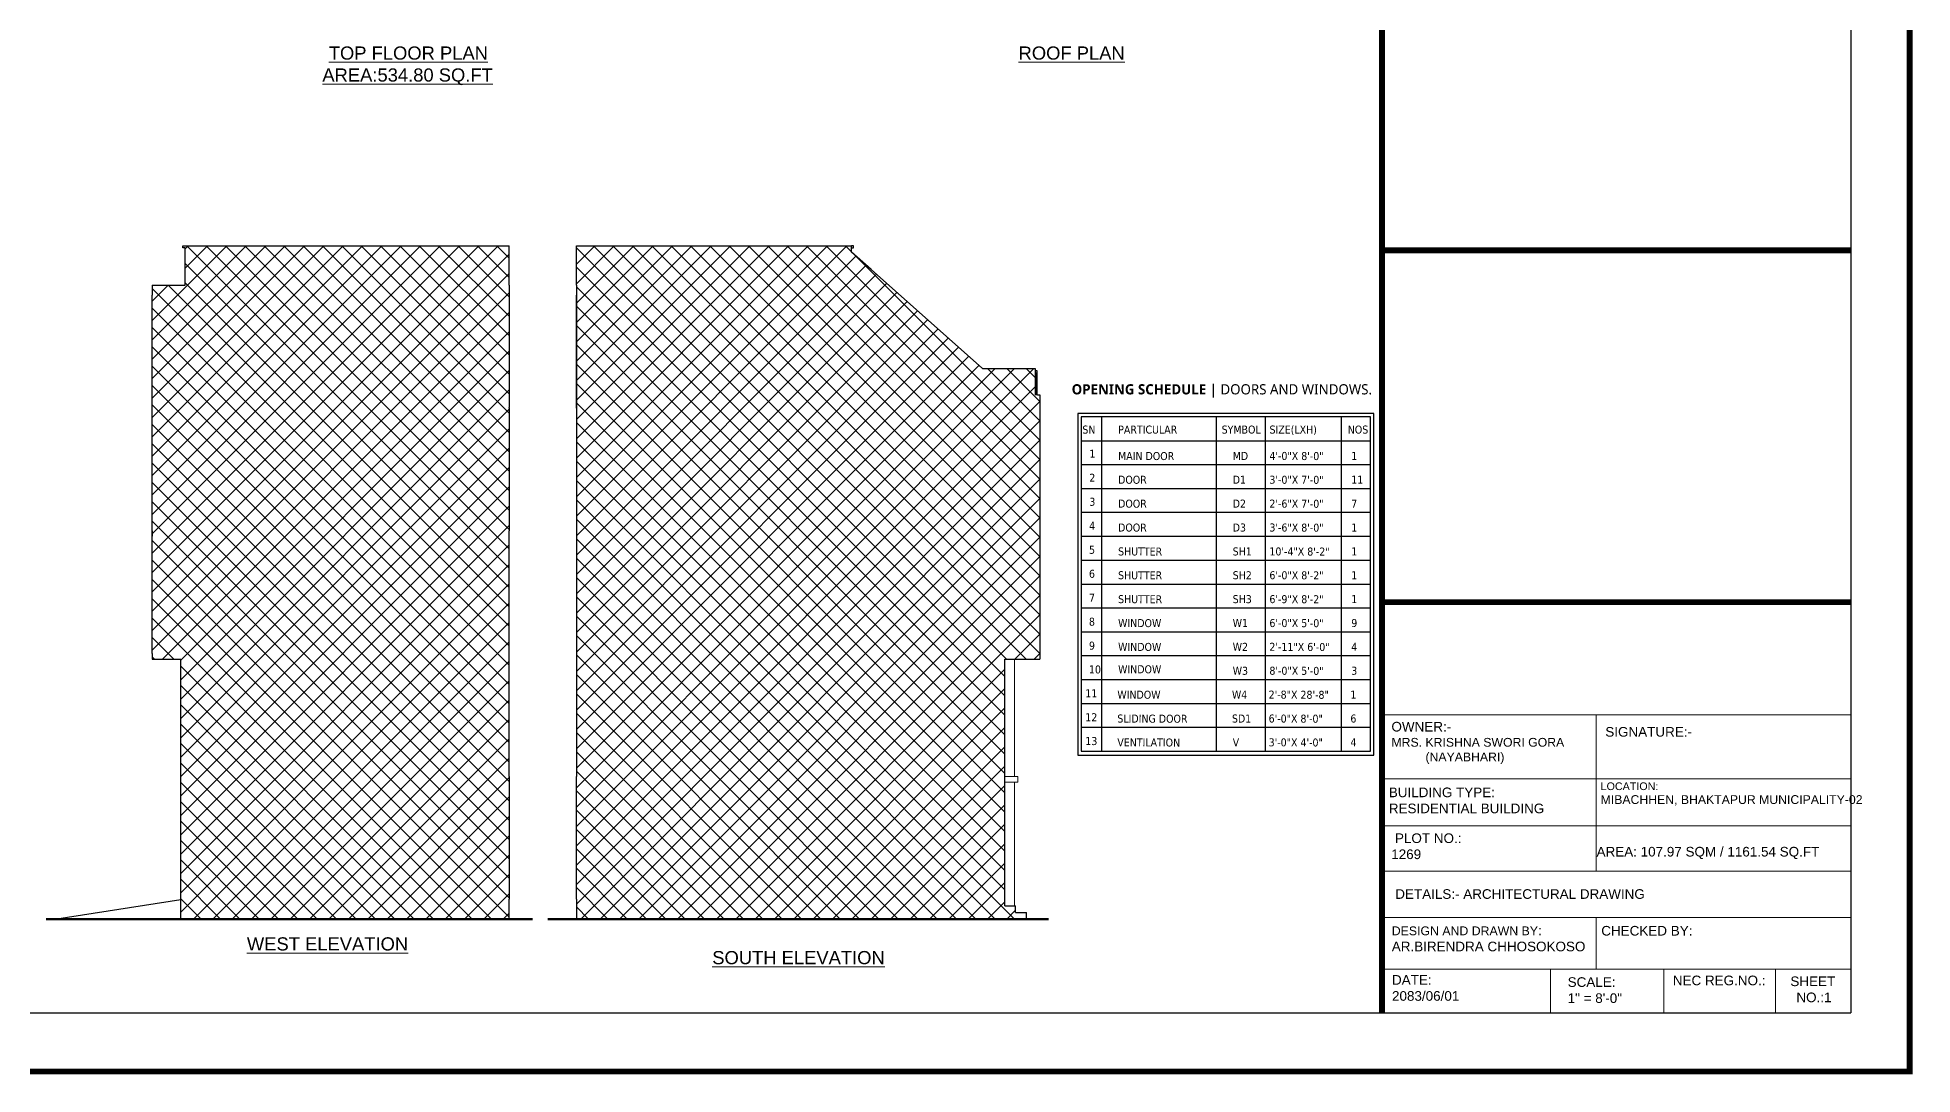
# Model space of a CAD drawing. Header units: inches. Extents: x 5914 to 162157, y -20538 to 282354.
# Drawn here: x 154560 to 156272, y -16170 to -15224 of the extents above; entities that cross this region are included whole.
import ezdxf

# ---------------------------------------------------------------- set-up
doc = ezdxf.new("R2010")
doc.units = ezdxf.units.IN
doc.header["$MEASUREMENT"] = 0
for name, color, linetype, lineweight in [('ele 2', 30, 'Continuous', 30), ('ELE1 RA', 1, 'Continuous', 30), ('ELE2 RA', 130, 'Continuous', 20), ('HATCH RA', 8, 'Continuous', 5), ('Outline', 4, 'Continuous', 9), ('Text', 7, 'Continuous', 18), ('TEXTLAYER', 7, 'Continuous', 18)]:
    doc.layers.add(name, color=color, linetype=linetype, lineweight=lineweight)
doc.styles.add('S-111', font='tahoma.ttf', dxfattribs={"height": 10})
doc.styles.get("Standard").update_dxf_attribs({"font": 'arial.ttf'})

# ---------------------------------------------------------------- blocks, each defined once
blk = doc.blocks.new('JD')
at = {"layer": 'TEXTLAYER', "ltscale": 5, "insert": (151176, -15118.1), "char_height": 12, "width": 394.928, "attachment_point": 1, "rotation": 0.0057}
blk.add_mtext('\\pi125.68905;{\\LTOP FLOOR PLAN \\P\\pi119.8323;AREA:534.80 SQ.FT}', dxfattribs=at)
blk = doc.blocks.new('DGDG')
at = {"layer": 'HATCH RA', "transparency": 33554687}
h = blk.add_hatch(dxfattribs=at)
h.set_pattern_fill('ANSI37', color=256, scale=100)
h.paths.add_polyline_path([(159783.9, -15628), (159783.9, -15521), (159783.9, -15516), (159783.9, -15480), (159488.3, -15480), (159488.3, -15516), (159458.3, -15516), (159458.3, -15525), (159458.3, -15840), (159458.3, -15857), (159484.3, -15857), (159484.3, -16094), (159783.9, -16094), (159783.9, -16076), (159783.9, -15964), (159783.9, -15852), (159783.9, -15740)])
at = {"layer": 'ELE1 RA'}
for p, q in [((159486.3, -15482), (159486.3, -15480)), ((159486.3, -15480), (159783.9, -15480)), ((159488.3, -15482), (159486.3, -15482)), ((159488.3, -15516), (159488.3, -15482)), ((159783.9, -15516), (159783.9, -15480)), ((159458.3, -15516), (159488.3, -15516)), ((159458.3, -15516), (159458.3, -15525)), ((159458.3, -15516), (159488.3, -15516)), ((159783.9, -15516), (159783.9, -15521)), ((159783.9, -15521), (159783.9, -15627.4)), ((159458.3, -15840), (159458.3, -15525)), ((159783.9, -15628), (159783.9, -15627.4)), ((159783.9, -15628), (159783.9, -15740)), ((159458.3, -15740), (159458.3, -15728)), ((159458.3, -15740), (159458.3, -15745)), ((159783.9, -15852), (159783.9, -15740)), ((159458.3, -15852), (159458.3, -15840)), ((159458.3, -15852), (159458.3, -15857)), ((159458.3, -15857), (159484.3, -15857)), ((159484.3, -16094), (159484.3, -15857)), ((159783.9, -15964), (159783.9, -15852)), ((159783.9, -15964), (159783.9, -16076)), ((159484.3, -16076.6), (159371.1, -16094)), ((159783.9, -16094), (159783.9, -16076))]:
    blk.add_line(p, q, dxfattribs=at)
at = {"layer": 'ELE1 RA', "lineweight": 50}
blk.add_line((159805.2, -16094), (159361.4, -16094), dxfattribs=at)
at = {"layer": 'TEXTLAYER', "ltscale": 5, "insert": (159420, -16110.7), "char_height": 12, "width": 394.928, "attachment_point": 1, "rotation": 0.0057}
blk.add_mtext('\\pi124.66586;{\\LWEST ELEVATION}', dxfattribs=at)
blk = doc.blocks.new('GDG')
at = {"layer": 'HATCH RA', "transparency": 33554687}
h = blk.add_hatch(dxfattribs=at)
h.set_pattern_fill('ANSI37', color=256, scale=100)
h.paths.add_polyline_path([(157205.5, -15603.5), (157203.5, -15603.5), (157201.7, -15603.5), (157201.2, -15603.5), (157201.2, -15583.5), (157201.2, -15581.5), (157201.2, -15579.5), (157169.5, -15579.5), (157153.1, -15579.5), (157051.6, -15489.3), (157033.6, -15473.3), (157033.6, -15469.5), (157033.6, -15467.5), (156782.6, -15467.5), (156782.6, -15503.5), (156782.6, -15614.6), (156782.6, -15844.5), (156782.6, -15951.5), (156782.6, -16063.5), (156782.6, -16081.5), (157193.5, -16081.5), (157193.5, -16075.5), (157183.5, -16075.5), (157183.5, -16069.5), (157182.5, -16069.5), (157173.5, -16069.5), (157173.5, -16069.5), (157173.5, -16063.5), (157173.5, -15844.5), (157203.5, -15844.5), (157205.5, -15844.5)])
blk.add_line((157182.5, -16069.5), (157183.5, -16069.5))
at = {"layer": 'ELE1 RA'}
for p, q in [((156782.6, -15503.5), (156782.6, -15467.5)), ((156782.6, -15467.5), (157033.6, -15467.5)), ((157035.6, -15467.5), (157033.6, -15467.5)), ((157033.6, -15469.5), (157033.6, -15467.5)), ((157033.6, -15469.5), (157035.6, -15469.5)), ((157033.6, -15473.3), (157033.6, -15469.5)), ((157035.6, -15469.5), (157035.6, -15467.5)), ((157051.6, -15489.3), (157033.6, -15473.3)), ((156782.6, -15503.5), (156782.6, -15512.5)), ((156782.6, -15503.5), (156782.6, -15614.6)), ((157153.1, -15579.5), (157051.6, -15489.3)), ((156782.6, -15614.9), (156782.6, -15512.5)), ((157153.1, -15579.5), (157169.5, -15579.5)), ((157169.5, -15579.5), (157201.2, -15579.5)), ((157201.2, -15579.5), (157201.2, -15581.5)), ((157201.2, -15581.5), (157201.2, -15583.5)), ((157203.2, -15581.5), (157201.2, -15581.5)), ((157201.2, -15583.5), (157201.7, -15583.5)), ((157201.2, -15583.5), (157201.2, -15603.5)), ((157201.7, -15583.5), (157201.7, -15603.5)), ((157201.7, -15583.5), (157202.7, -15583.5)), ((157202.7, -15583.5), (157203.2, -15583.5)), ((157202.7, -15583.5), (157202.7, -15603.5)), ((157203.2, -15583.5), (157203.2, -15581.5)), ((157201.7, -15603.5), (157201.2, -15603.5)), ((157202.7, -15603.5), (157201.7, -15603.5)), ((157203.5, -15603.5), (157202.7, -15603.5)), ((157203.5, -15603.5), (157205.5, -15603.5)), ((157205.5, -15603.5), (157205.5, -15844.5)), ((156782.6, -15614.6), (156782.6, -15844.5)), ((156782.6, -15615.5), (156782.6, -15614.9)), ((156782.6, -15615.5), (156782.6, -15727.5)), ((156782.6, -15727.5), (156782.6, -15839.5)), ((156782.6, -15839.5), (156782.6, -15951.5)), ((157173.5, -15844.5), (157203.5, -15844.5)), ((157173.5, -16063.5), (157173.5, -15844.5)), ((157182.5, -15844.5), (157182.5, -15844.5)), ((157203.5, -15844.5), (157205.5, -15844.5)), ((157173.5, -15951.5), (157173.5, -15924.5)), ((156782.6, -16063.5), (156782.6, -15951.5)), ((156782.5, -16063.5), (156782.6, -16063.5)), ((156782.6, -16063.5), (156782.6, -16081.5)), ((157173.5, -16069.5), (157173.5, -16063.5)), ((157173.5, -16069.5), (157173.5, -16063.5)), ((157173.5, -16063.5), (157173.5, -16063.5)), ((157100.5, -16081.5), (157100.5, -16081.5)), ((157173.5, -16069.5), (157173.5, -16069.5)), ((157173.5, -16069.5), (157183.5, -16069.5)), ((157183.5, -16075.5), (157183.5, -16069.5)), ((157183.5, -16075.5), (157193.5, -16075.5)), ((157193.5, -16081.5), (157193.5, -16075.5))]:
    blk.add_line(p, q, dxfattribs=at)
at = {"layer": 'ELE1 RA', "lineweight": 50}
blk.add_line((157213.6, -16081.5), (156756.4, -16081.5), dxfattribs=at)
at = {"layer": 'ELE2 RA'}
for p, q in [((157182.5, -15951.5), (157182.5, -15844.5)), ((157182.5, -15844.5), (157182.5, -15951.5)), ((157173.5, -15951.5), (157182.5, -15951.5)), ((157173.5, -15956.8), (157185.5, -15956.8)), ((157182.5, -15951.5), (157185.5, -15951.5)), ((157182.5, -15951.5), (157182.5, -15951.5)), ((157182.5, -16069.5), (157182.5, -15956.8)), ((157185.5, -15951.5), (157185.5, -15956.8)), ((157185.5, -15956.8), (157185.5, -15951.5)), ((157185.5, -15951.5), (157185.5, -15951.5)), ((157185.5, -15956.8), (157185.5, -15956.8))]:
    blk.add_line(p, q, dxfattribs=at)
at = {"layer": 'TEXTLAYER', "ltscale": 5, "insert": (156786.8, -16110.7), "char_height": 12, "width": 394.928, "attachment_point": 1, "rotation": 0.0057}
blk.add_mtext('\\pi119.81592;{\\LSOUTH ELEVATION}', dxfattribs=at)

msp = doc.modelspace()

# ---------------------------------------------------------------- linework, layer by layer
at = {"layer": 'ele 2'}
for p, q in [((155531.5, -15570.4), (155531.5, -15875.2)), ((155636.1, -15570.4), (155636.1, -15875.2)), ((155680.9, -15570.4), (155680.9, -15875.2)), ((155750.2, -15570.4), (155750.2, -15875.2)), ((155512.9, -15592.1), (155776.9, -15592.1)), ((155512.9, -15613.9), (155776.9, -15613.9)), ((155512.9, -15635.7), (155776.9, -15635.7)), ((155512.9, -15657.4), (155776.9, -15657.4)), ((155512.9, -15679.2), (155776.9, -15679.2)), ((155512.9, -15701), (155776.9, -15701)), ((155512.9, -15722.8), (155776.9, -15722.8)), ((155512.9, -15744.5), (155776.9, -15744.5)), ((155512.9, -15766.3), (155776.9, -15766.3)), ((155512.9, -15788.1), (155776.9, -15788.1)), ((155512.9, -15809.8), (155776.9, -15809.8)), ((155512.9, -15831.6), (155776.9, -15831.6)), ((155512.9, -15853.4), (155776.9, -15853.4)), ((155512.9, -15875.2), (155776.9, -15875.2)), ((155512.9, -15875.2), (155776.9, -15875.2))]:
    msp.add_line(p, q, dxfattribs=at)
for points in [[(155780, -15878.9), (155780, -15567.2), (155509.8, -15567.2), (155509.8, -15878.9)], [(155776.9, -15875.2), (155776.9, -15570.4), (155512.9, -15570.4), (155512.9, -15875.2)]]:
    msp.add_lwpolyline(points, close=True, dxfattribs=at)
at = {"layer": 'Outline', "lineweight": 30}
for p in [(156215.5, -14080.4), (153218.8, -16113.9)]:
    msp.add_line(p, (156215.5, -16113.9), dxfattribs=at)
at = {"layer": 'Outline'}
for p, q in [((155787.4, -15842.1), (156215.5, -15842.1)), ((155982.8, -15984.6), (155982.8, -15842.1)), ((155787.4, -15900.3), (156215.5, -15900.3)), ((156215.5, -15943.3), (155787.4, -15943.3)), ((155787.4, -15984.6), (156215.5, -15984.6)), ((155787.4, -16026.8), (156215.5, -16026.8)), ((155787.4, -16026.8), (156215.5, -16026.8)), ((155982.8, -16074.1), (155982.8, -16026.8)), ((155787.4, -16074.1), (156215.5, -16074.1)), ((155941.4, -16113.9), (155941.4, -16074.1)), ((156044.6, -16113.9), (156044.6, -16074.1)), ((156146.5, -16074.1), (156146.5, -16113.9))]:
    msp.add_line(p, q, dxfattribs=at)
at = {"layer": 'Outline', "const_width": 5.35}
msp.add_lwpolyline([(153058.3, -16167.4), (153058.3, -14026.9), (156269, -14026.9), (156269, -16167.4)], close=True, dxfattribs=at)
for points in [[(155787.4, -14080.4), (155787.4, -15739.3)], [(155787.4, -15418.5), (156215.5, -15418.5)], [(156215.5, -15739.3), (155787.4, -15739.3), (155787.4, -16113.9)], [(156215.5, -15739.3), (155787.4, -15739.3), (155787.4, -16113.9)]]:
    msp.add_lwpolyline(points, dxfattribs=at)

# ---------------------------------------------------------------- block references
at = {"layer": 'HATCH RA'}
for name, p in [('JD', (3524.5, -114.5)), ('DGDG', (-4793.2, 65.7)), ('GDG', (-1730.4, 53.2))]:
    msp.add_blockref(name, p, dxfattribs=at)

# ---------------------------------------------------------------- texts
at = {"layer": 'Outline', "attachment_point": 1}
for s, insert, char_height, width in [('OWNER:- \\P{\\H0.9104x;MRS. KRISHNA SWORI GORA\\P          (NAYABHARI)}', (155796.1, -15848.5), 8.787, 172.973), ('{\\fArial|b0|i0|c0|p34;SIGNATURE:-}', (155991.3, -15853.2), 8.787, 172.973), ('BUILDING TYPE:\\PRESIDENTIAL BUILDING', (155793.7, -15908.4), 8.787, 154.013), ('{\\H0.7966x;LOCATION:} \\P{\\H0.9104x;MIBACHHEN, BHAKTAPUR MUNICIPALITY-02}', (155987, -15903.7), 8.787, 228.553), (' PLOT NO.: \\P1269', (155795.9, -15950.2), 8.787, 136.716), ('AREA: 107.97 SQM / 1161.54 SQ.FT', (155983.3, -15962.5), 8.787, 334.991), ('\\pl52.59003;DETAILS:- ARCHITECTURAL DRAWING', (155747, -16001.1), 8.787, 334.991), ('CHECKED BY:', (155987.6, -16034.6), 8.787, 242.196), ('{\\H0.9144x;DESIGN AND DRAWN BY\\H1.094x;: \\PAR.BIRENDRA CHHOSOKOSO}', (155796.4, -16034.3), 8.787, 220.506), ('DATE: \\P2083/06/01', (155796.6, -16079.4), 8.79, 127.862), ('  SCALE:\\P  1" = 8\'-0"', (155950.1, -16081.4), 8.787, 511.934), (' NEC REG.NO.:\\P    \\P       ', (156049.5, -16079.9), 8.787, 90.692), ('\\pi31.51998;SHEET \\P\\pi36.98;NO.:1\\P\\pi0;      ', (156128.7, -16080.7), 8.787, 90.692)]:
    msp.add_mtext(s, dxfattribs=dict(at, insert=insert, char_height=char_height, width=width))
at = {"layer": 'Text', "ltscale": 0.5, "style": 'S-111'}
for s, p in [('SN', (155514, -15585.6)), ('SYMBOL', (155641.1, -15585.6)), ('SIZE(LXH)', (155684.8, -15585.6)), ('NOS', (155756.2, -15585.6))]:
    msp.add_text(s, height=7.3, dxfattribs=at).set_placement(p)
at = {"layer": 'Text', "ltscale": 0.75, "style": 'S-111'}
msp.add_text('PARTICULAR', height=7.3, dxfattribs=at).set_placement((155546.7, -15585.6))
for s, height, p in [('1', 7.3, (155520.4, -15607.6)), ('MAIN DOOR', 7.3, (155546.6, -15609.6)), ('MD', 7.3, (155651.2, -15609.6)), ('4\'-0"X 8\'-0"', 7.303, (155684.7, -15609.6)), ('1', 7.3, (155759.4, -15609.6)), ('2', 7.3, (155520.3, -15629.5)), ('DOOR', 7.3, (155546.6, -15631.3)), ('D1', 7.3, (155651.2, -15631.3)), ('3\'-0"X 7\'-0"', 7.303, (155684.7, -15631.3)), ('11', 7.3, (155759.4, -15631.3)), ('3', 7.3, (155520.3, -15651.4)), ('DOOR', 7.3, (155546.6, -15653.1)), ('D2', 7.3, (155651.2, -15653.1)), ('2\'-6"X 7\'-0"', 7.303, (155684.7, -15653.1)), ('7', 7.3, (155759.4, -15653.1)), ('4', 7.3, (155520.2, -15673.3)), ('DOOR', 7.3, (155546.6, -15674.9)), ('D3', 7.3, (155651.2, -15674.9)), ('3\'-6"X 8\'-0"', 7.303, (155684.7, -15674.9)), ('1', 7.3, (155759.4, -15674.9)), ('5', 7.3, (155520.1, -15695.2)), ('SHUTTER', 7.3, (155546.6, -15696.7)), ('SH1', 7.3, (155651.2, -15696.7)), ('10\'-4"X 8\'-2"', 7.303, (155684.7, -15696.7)), ('1', 7.3, (155759.4, -15696.7)), ('6', 7.3, (155520, -15717.1)), ('SHUTTER', 7.3, (155546.6, -15718.4)), ('SH2', 7.3, (155651.2, -15718.4)), ('6\'-0"X 8\'-2"', 7.303, (155684.7, -15718.4)), ('1', 7.3, (155759.4, -15718.4)), ('7', 7.3, (155520, -15739)), ('SHUTTER', 7.3, (155546.6, -15740.2)), ('SH3', 7.3, (155651.2, -15740.2)), ('6\'-9"X 8\'-2"', 7.303, (155684.7, -15740.2)), ('1', 7.3, (155759.4, -15740.2)), ('8', 7.3, (155520, -15760.8)), ('WINDOW', 7.3, (155546.6, -15762)), ('W1', 7.3, (155651.2, -15762)), ('6\'-0"X 5\'-0"', 7.303, (155684.7, -15762)), ('9', 7.3, (155759.4, -15762)), ('9', 7.3, (155520, -15782.6)), ('WINDOW', 7.3, (155546.6, -15783.7)), ('W2', 7.3, (155651.2, -15783.7)), ('2\'-11"X 6\'-0"', 7.303, (155684.7, -15783.7)), ('4', 7.3, (155759.4, -15783.7)), ('10', 7.3, (155520, -15804.3)), ('WINDOW', 7.3, (155546.6, -15804.1)), ('W3', 7.3, (155651.2, -15805.5)), ('8\'-0"X 5\'-0"', 7.303, (155684.7, -15805.5)), ('3', 7.3, (155759.4, -15805.5)), ('11', 7.3, (155516.7, -15826.1)), ('WINDOW', 7.3, (155545.9, -15827.3)), ('W4', 7.3, (155650.5, -15827.3)), ('2\'-8"X 28\'-8"', 7.303, (155684, -15827.3)), ('1', 7.3, (155758.6, -15827.3)), ('12', 7.3, (155516.7, -15847.9)), ('SLIDING DOOR', 7.303, (155545.9, -15849.1)), ('SD1', 7.3, (155650.5, -15849.1)), ('6\'-0"X 8\'-0"', 7.303, (155684, -15849.1)), ('6', 7.3, (155758.6, -15849.1)), ('13', 7.3, (155516.7, -15869.6)), ('VENTILATION', 7.303, (155545.9, -15870.8)), ('V', 7.3, (155651.2, -15870.8)), ('3\'-0"X 4\'-0"', 7.303, (155684, -15870.8)), ('4', 7.3, (155758.6, -15870.8))]:
    msp.add_text(s, height=height, rotation=359.8014, dxfattribs=at).set_placement(p)
at = {"layer": 'Text', "insert": (155641.3, -15546.7), "char_height": 9.319, "width": 281.911, "attachment_point": 5}
msp.add_mtext('{\\fTrebuchet MS|b1|i0|c0|p34;OPENING SCHEDULE | \\fTrebuchet MS|b0|i0|c0|p34;DOORS AND WINDOWS.}', dxfattribs=at)
at = {"layer": 'TEXTLAYER', "ltscale": 5, "insert": (155305.4, -15232.6), "char_height": 12, "width": 394.928, "attachment_point": 1, "rotation": 0.0057}
msp.add_mtext('\\pi150.37254;{\\LROOF PLAN }', dxfattribs=at)

doc.saveas('drawing.dxf')
